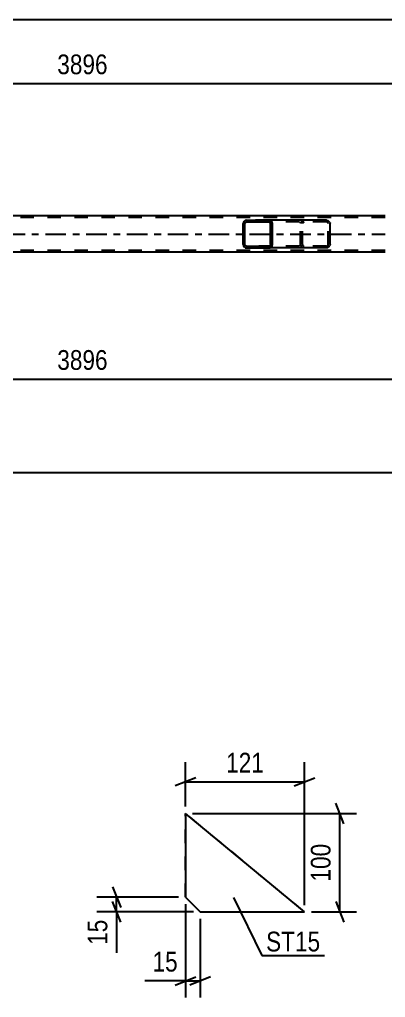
# Model space of a CAD drawing. Header units: millimetres. Extents: x 0 to 841, y 0 to 594.
# Drawn here: x 705 to 758, y 129.9 to 271.7 of the extents above; entities that cross this region are included whole.
import ezdxf

# ---------------------------------------------------------------- set-up
doc = ezdxf.new("R2010")
doc.units = ezdxf.units.MM
doc.linetypes.add('DXK_LINE_DOT2', pattern=[3.9198, 1.9599, -1.9599])
doc.linetypes.add('DXK_LINE_DOT3', pattern=[5.9187, 2.979, -0.9799, 0.9799, -0.9799])
doc.styles.add('Arial Narrow', font='ARIALN.TTF', dxfattribs={"height": 0.2})

# ---------------------------------------------------------------- blocks, each defined once
blk = doc.blocks.new('Part-272366259-3298 - 3237')
at = {"color": 7, "linetype": 'DXK_LINE_DOT2'}
for p, q in [((758, 242.95), (99.08, 242.95)), ((758, 238.15), (99.08, 238.15))]:
    blk.add_line(p, q, dxfattribs=at)
at = {"color": 2, "linetype": 'Continuous'}
for p, q in [((758, 243.19), (666.75, 243.19)), ((758, 237.91), (241.07, 237.91))]:
    blk.add_line(p, q, dxfattribs=at)
at = {"color": 7, "linetype": 'DXK_LINE_DOT3'}
blk.add_line((99.08, 240.55), (758, 240.55), dxfattribs=at)
blk = doc.blocks.new('Part-272366259-3384 - 3237')
at = {"linetype": 'Continuous'}
h = blk.add_hatch(dxfattribs=at)
h.set_pattern_fill('', scale=0.7, style=0, pattern_type=0)
h.set_pattern_definition([(45, (741.608, 242.2488), (-1.57154, 1.57154), [])])
h.paths.add_polyline_path([(741.65, 242.07), (741.61, 242.25), (741.5, 242.4), (741.33, 242.51), (741.14, 242.55), (737.9, 242.55), (737.71, 242.51), (737.54, 242.4), (737.43, 242.25), (737.39, 242.07), (737.39, 239.03), (737.43, 238.84), (737.54, 238.69), (737.71, 238.58), (737.9, 238.55), (741.14, 238.55), (741.33, 238.58), (741.5, 238.69), (741.61, 238.84), (741.65, 239.03)])
h.paths.add_polyline_path([(741.37, 238.93), (741.32, 238.86), (741.23, 238.8), (741.14, 238.79), (737.9, 238.79), (737.8, 238.8), (737.72, 238.86), (737.67, 238.93), (737.65, 239.03), (737.65, 242.07), (737.67, 242.16), (737.72, 242.23), (737.8, 242.29), (737.9, 242.31), (741.14, 242.31), (741.23, 242.29), (741.32, 242.23), (741.37, 242.16), (741.39, 242.07), (741.39, 239.03)])
at = {"color": 2, "linetype": 'Continuous'}
for p, q in [((737.9, 242.55), (737.71, 242.51)), ((737.9, 242.55), (741.14, 242.55)), ((749.49, 242.55), (741.14, 242.55)), ((741.33, 242.51), (741.14, 242.55)), ((749.49, 242.55), (749.68, 242.51)), ((737.43, 242.25), (737.39, 242.07)), ((737.39, 239.03), (737.39, 242.07)), ((737.65, 242.07), (737.67, 242.16)), ((737.65, 239.03), (737.65, 242.07)), ((737.67, 242.16), (737.72, 242.23)), ((737.72, 242.23), (737.8, 242.29)), ((737.8, 242.29), (737.9, 242.31)), ((737.9, 242.31), (741.14, 242.31)), ((741.14, 242.31), (741.23, 242.29)), ((741.23, 242.29), (741.32, 242.23)), ((741.32, 242.23), (741.37, 242.16)), ((741.37, 242.16), (741.39, 242.07)), ((741.39, 239.03), (741.39, 242.07)), ((741.65, 242.07), (741.61, 242.25)), ((741.65, 239.03), (741.65, 242.07)), ((749.96, 242.25), (750, 242.07)), ((750, 239.03), (750, 242.07)), ((737.39, 239.03), (737.43, 238.84)), ((737.67, 238.93), (737.65, 239.03)), ((737.72, 238.86), (737.67, 238.93)), ((737.71, 238.58), (737.9, 238.55)), ((737.8, 238.8), (737.72, 238.86)), ((737.9, 238.79), (737.8, 238.8)), ((737.9, 238.79), (741.14, 238.79)), ((737.9, 238.55), (741.14, 238.55)), ((741.23, 238.8), (741.14, 238.79)), ((741.14, 238.55), (741.33, 238.58)), ((749.49, 238.55), (741.14, 238.55)), ((741.32, 238.86), (741.23, 238.8)), ((741.37, 238.93), (741.32, 238.86)), ((741.39, 239.03), (741.37, 238.93)), ((741.61, 238.84), (741.65, 239.03)), ((749.68, 238.58), (749.49, 238.55)), ((750, 239.03), (749.96, 238.84))]:
    blk.add_line(p, q, dxfattribs=at)
at = {"color": 7, "linetype": 'DXK_LINE_DOT2'}
for p, q in [((741.14, 242.55), (737.9, 242.55)), ((746.05, 242.51), (746.25, 242.55)), ((749.49, 242.31), (737.9, 242.31)), ((745.74, 242.07), (745.78, 242.25)), ((745.74, 239.03), (745.74, 242.07)), ((746.01, 242.16), (745.99, 242.07)), ((745.99, 239.03), (745.99, 242.07)), ((746.07, 242.23), (746.01, 242.16)), ((746.07, 242.23), (746.09, 242.25)), ((746.09, 242.25), (746.15, 242.29)), ((746.15, 242.29), (746.25, 242.31)), ((749.58, 242.29), (749.49, 242.31)), ((749.67, 242.23), (749.58, 242.29)), ((749.72, 242.16), (749.67, 242.23)), ((749.74, 242.07), (749.72, 242.16)), ((749.74, 239.03), (749.74, 242.07)), ((749.49, 238.79), (737.9, 238.79)), ((741.14, 238.55), (737.9, 238.55)), ((745.78, 238.84), (745.74, 239.03)), ((745.99, 239.03), (746.01, 238.93)), ((746.01, 238.93), (746.07, 238.86)), ((746.25, 238.55), (746.05, 238.58)), ((746.07, 238.86), (746.09, 238.84)), ((746.09, 238.84), (746.15, 238.8)), ((746.15, 238.8), (746.25, 238.79)), ((749.49, 238.79), (749.58, 238.8)), ((749.58, 238.8), (749.67, 238.86)), ((749.67, 238.86), (749.72, 238.93)), ((749.72, 238.93), (749.74, 239.03))]:
    blk.add_line(p, q, dxfattribs=at)
at = {"color": 2, "linetype": 'Continuous'}
for centre, start, end in [((737.88, 242.04), 110.7583, 155.68), ((741.16, 242.04), 24.32, 69.2417), ((749.51, 242.04), 24.32, 69.2417), ((737.88, 239.05), 204.32, 249.2417), ((741.16, 239.05), 290.7583, 335.68), ((749.51, 239.05), 290.7583, 335.68)]:
    blk.add_arc(centre, 0.496, start, end, dxfattribs=at)
at = {"color": 7, "linetype": 'DXK_LINE_DOT2'}
for centre, start, end in [((746.23, 242.04), 110.7583, 155.68), ((746.23, 239.05), 204.32, 249.2417)]:
    blk.add_arc(centre, 0.496, start, end, dxfattribs=at)
blk = doc.blocks.new('Part-272366259-2269 - 2253')
at = {"color": 2, "linetype": 'Continuous'}
for p, q in [((729.04, 156.57), (729.04, 144.42)), ((746.31, 142.28), (729.04, 156.57)), ((729.04, 156.57), (729.04, 156.57)), ((729.04, 144.42), (731.18, 142.28)), ((729.04, 144.42), (729.04, 144.42)), ((731.18, 142.28), (746.31, 142.28))]:
    blk.add_line(p, q, dxfattribs=at)
at = {"color": 7, "linetype": 'DXK_LINE_DOT2'}
for p, q in [((729.04, 144.42), (729.04, 156.57)), ((746.31, 142.28), (729.04, 156.57)), ((731.18, 142.28), (729.04, 144.42))]:
    blk.add_line(p, q, dxfattribs=at)
blk = doc.blocks.new('StraightDimension-272366259-3495 - 3237')
at = {"color": 7, "linetype": 'Continuous'}
blk.add_line((89.82, 206), (767.26, 206), dxfattribs=at)
blk = doc.blocks.new('StraightDimension-272366259-3528 - 3237')
at = {"color": 7, "linetype": 'Continuous'}
for p, q in [((661.55, 244.58), (661.55, 265.23)), ((766.62, 244.19), (766.62, 265.23)), ((663.05, 262.98), (660.05, 261.78)), ((661.55, 262.38), (766.62, 262.38)), ((765.12, 261.78), (768.12, 262.98))]:
    blk.add_line(p, q, dxfattribs=at)
at = {"color": 0}
blk.add_wipeout([(718.34, 263.13), (718.34, 267.33), (709.83, 267.33), (709.83, 263.13)], dxfattribs=at)
at = {"color": 3, "style": 'Arial Narrow'}
blk.add_text('3896', height=2.863, dxfattribs=at).set_placement((710.43, 263.73))
blk = doc.blocks.new('StraightDimension-272366259-3535 - 3237')
at = {"color": 7, "linetype": 'Continuous'}
for p, q in [((766.62, 233.05), (766.62, 209.08)), ((661.55, 228.5), (661.55, 209.08)), ((663.05, 220.12), (660.05, 218.92)), ((765.12, 218.92), (768.12, 220.12)), ((661.55, 219.52), (766.62, 219.52))]:
    blk.add_line(p, q, dxfattribs=at)
at = {"color": 0}
blk.add_wipeout([(718.34, 220.27), (718.34, 224.47), (709.83, 224.47), (709.83, 220.27)], dxfattribs=at)
at = {"color": 3, "style": 'Arial Narrow'}
blk.add_text('3896', height=2.863, dxfattribs=at).set_placement((710.43, 220.87))
at = {"color": 0, "linetype": 'Continuous'}
blk.add_wipeout([(766.02, 218.82), (761.82, 218.82), (761.82, 208.48), (766.02, 208.48)], dxfattribs=at)
at = {"color": 3, "linetype": 'Continuous', "style": 'Arial Narrow'}
blk.add_text('18326', height=2.863, rotation=90.0002, dxfattribs=at).set_placement((765.42, 209.08))
blk = doc.blocks.new('StraightDimension-272366259-3580 - 3237')
at = {"color": 7, "linetype": 'Continuous'}
blk.add_line((90.46, 271.66), (766.62, 271.66), dxfattribs=at)
blk = doc.blocks.new('StraightDimension-272366259-2271 - 2253')
at = {"color": 7, "linetype": 'Continuous'}
for p, q in [((752.03, 155.07), (750.83, 158.07)), ((730.04, 156.57), (753.83, 156.57)), ((751.43, 142.28), (751.43, 156.57)), ((750.83, 143.78), (752.03, 140.78)), ((747.31, 142.28), (753.83, 142.28))]:
    blk.add_line(p, q, dxfattribs=at)
at = {"color": 0}
blk.add_wipeout([(750.68, 152.76), (746.48, 152.76), (746.48, 146.08), (750.68, 146.08)], dxfattribs=at)
at = {"color": 3, "style": 'Arial Narrow'}
blk.add_text('100', height=2.863, rotation=90.0002, dxfattribs=at).set_placement((750.08, 146.68))
blk = doc.blocks.new('StraightDimension-272366259-2286 - 2253')
at = {"color": 7, "linetype": 'Continuous'}
for p, q in [((718.44, 145.92), (719.64, 142.92)), ((728.04, 144.42), (716.19, 144.42)), ((719.64, 140.78), (718.44, 143.78)), ((719.04, 142.28), (719.04, 144.42)), ((730.18, 142.28), (716.19, 142.28)), ((719.04, 142.28), (719.04, 136.37)), ((719.04, 142.28), (719.04, 136.37))]:
    blk.add_line(p, q, dxfattribs=at)
at = {"color": 0}
blk.add_wipeout([(718.29, 141.75), (714.09, 141.75), (714.09, 136.9), (718.29, 136.9)], dxfattribs=at)
at = {"color": 3, "style": 'Arial Narrow'}
blk.add_text('15', height=2.863, rotation=90.0002, dxfattribs=at).set_placement((717.69, 137.5))
blk = doc.blocks.new('StraightDimension-272366259-2298 - 2253')
at = {"color": 7, "linetype": 'Continuous'}
for p, q in [((729.04, 157.57), (729.04, 163.99)), ((746.31, 143.28), (746.31, 163.99)), ((730.54, 161.74), (727.54, 160.54)), ((744.81, 160.54), (747.81, 161.74)), ((729.04, 161.14), (746.31, 161.14))]:
    blk.add_line(p, q, dxfattribs=at)
at = {"color": 0}
blk.add_wipeout([(741.01, 161.89), (741.01, 166.09), (734.33, 166.09), (734.33, 161.89)], dxfattribs=at)
at = {"color": 3, "style": 'Arial Narrow'}
blk.add_text('121', height=2.863, dxfattribs=at).set_placement((734.93, 162.49))
blk = doc.blocks.new('StraightDimension-272366259-2308 - 2253')
at = {"color": 7, "linetype": 'Continuous'}
for p, q in [((729.04, 143.42), (729.04, 129.88)), ((731.18, 141.28), (731.18, 129.88)), ((729.04, 132.28), (723.13, 132.28)), ((729.04, 132.28), (723.13, 132.28)), ((727.54, 131.68), (730.54, 132.88)), ((729.04, 132.28), (731.18, 132.28)), ((732.68, 132.88), (729.68, 131.68))]:
    blk.add_line(p, q, dxfattribs=at)
at = {"color": 0}
blk.add_wipeout([(728.51, 133.03), (728.51, 137.23), (723.65, 137.23), (723.65, 133.03)], dxfattribs=at)
at = {"color": 3, "style": 'Arial Narrow'}
blk.add_text('15', height=2.863, dxfattribs=at).set_placement((724.25, 133.63))
blk = doc.blocks.new('Mark-272366259-2265 - 2253')
at = {"color": 0}
blk.add_wipeout([(748.58, 136.55), (748.58, 139.55), (740.73, 139.55), (740.73, 136.55)], dxfattribs=at)
blk.add_wipeout([(748.58, 136.55), (748.58, 139.55), (740.73, 139.55), (740.73, 136.55)], dxfattribs=at)
at = {"color": 30, "linetype": 'Continuous'}
for p, q in [((736.01, 144.38), (740.13, 135.95)), ((740.13, 135.95), (749.18, 135.95))]:
    blk.add_line(p, q, dxfattribs=at)
at = {"color": 3, "style": 'Arial Narrow'}
blk.add_text('ST15', height=2.863, dxfattribs=at).set_placement((740.73, 136.55))

msp = doc.modelspace()

# ---------------------------------------------------------------- block references
for name in ['StraightDimension-272366259-3528 - 3237', 'Part-272366259-3298 - 3237', 'Part-272366259-3384 - 3237', 'StraightDimension-272366259-3495 - 3237', 'Part-272366259-2269 - 2253']:
    msp.add_blockref(name, (0, 0))

# ---------------------------------------------------------------- next in the draw order: block references
for name in ['StraightDimension-272366259-3580 - 3237', 'StraightDimension-272366259-3535 - 3237', 'StraightDimension-272366259-2271 - 2253']:
    msp.add_blockref(name, (0, 0))

# ---------------------------------------------------------------- next in the draw order: block references
msp.add_blockref('StraightDimension-272366259-2286 - 2253', (0, 0))

# ---------------------------------------------------------------- next in the draw order: block references
msp.add_blockref('StraightDimension-272366259-2298 - 2253', (0, 0))

# ---------------------------------------------------------------- next in the draw order: block references
for name in ['StraightDimension-272366259-2308 - 2253', 'Mark-272366259-2265 - 2253']:
    msp.add_blockref(name, (0, 0))

doc.saveas('drawing.dxf')
